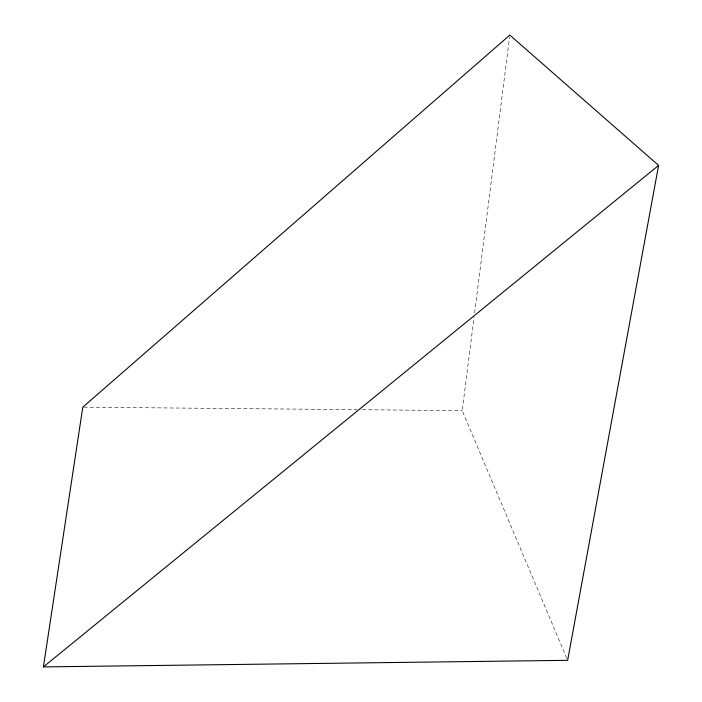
<?xml version="1.0" encoding="UTF-8"?>
<svg xmlns="http://www.w3.org/2000/svg" width="702" height="702" viewBox="0 0 702 702"><rect width="100%" height="100%" fill="white"/><g stroke="black" fill="none" stroke-linecap="round" stroke-linejoin="round"><path stroke-width="0.53" stroke-dasharray="3.51 2.63" d="M566.804 658.318L462.214 410.635L474.052 317.295M474.596 312.952L509.538 37.267M83.889 407.178L356.941 409.67M362.425 409.722L462.214 410.635"/><path stroke-width="1.05" d="M43.41 666.9L82.792 407.169L509.819 35.1L658.59 165.4L567.655 660.336L43.41 666.9L658.59 165.4"/></g></svg>
